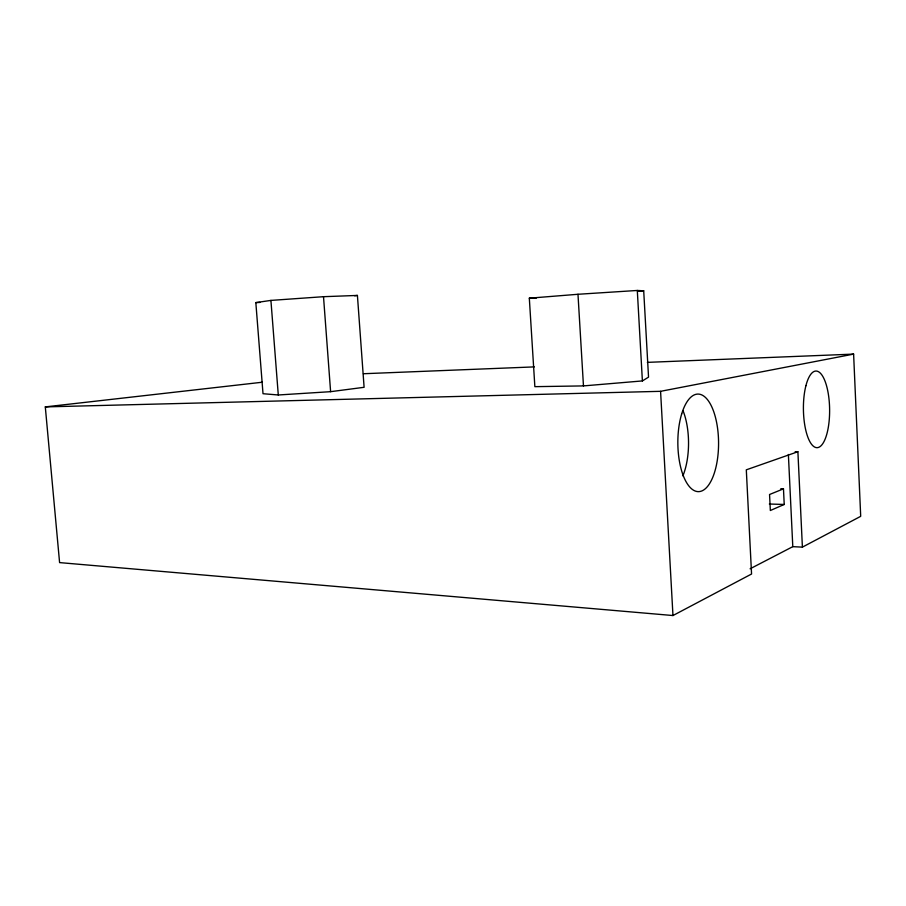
<?xml version="1.0" encoding="UTF-8"?>
<svg xmlns="http://www.w3.org/2000/svg" width="906" height="906" viewBox="0 0 906 906"><rect width="100%" height="100%" fill="white"/><g stroke="black" fill="none" stroke-linecap="round" stroke-linejoin="round"><path stroke-width="1.36" d="M642.388 380.928L648.537 377.134L643.702 290.792L637.303 290.464L577.983 294.28L529.319 298.187L534.857 386.658L583.464 385.911L642.388 380.928L637.303 290.464M262.276 382.23L45.3 406.896L59.592 562.603L672.965 615.536L751.561 574.008L746.306 469.829L797.892 451.732L802.399 547.133L792.795 546.658L750.1 568.798M802.399 547.133L860.7 516.329L853.611 354.11L647.36 362.366M784.222 504.461L770.338 510.508L769.556 494.506L783.475 488.844L784.222 504.461L769.353 504.019M45.3 406.896L660.576 391.324L853.611 354.11M255.832 302.604L270.917 300.407L323.51 296.692L357.417 295.435L364.099 387.304L330.611 391.675L278.289 394.982L263.012 393.714L255.832 302.604L259.999 302.434M354.676 295.786L357.417 295.435M638.209 291.222L643.702 290.792M363.431 373.736L534.359 366.896M529.319 298.187L536.273 298.176M795.14 451.72L797.892 451.732M780.768 488.776L783.475 488.844M270.917 300.407L278.289 394.982M323.51 296.692L330.611 391.675M577.983 294.28L583.464 385.911M660.576 391.324L672.965 615.536M788.379 454.484L792.795 546.658M683.033 410.69A48.041 21.008 89.8 0 1 682.898 475.865M681.708 413.849A48.777 20.362 89.7 0 0 696.068 491.312A48.777 20.362 89.7 0 0 716.793 423.396A48.777 20.362 89.7 0 0 681.708 413.849M805.91 385.718A38.324 13.103 89.2 0 0 815.173 447.304A38.324 13.103 89.2 0 0 828.492 395.061A38.324 13.103 89.2 0 0 805.91 385.718"/></g></svg>
